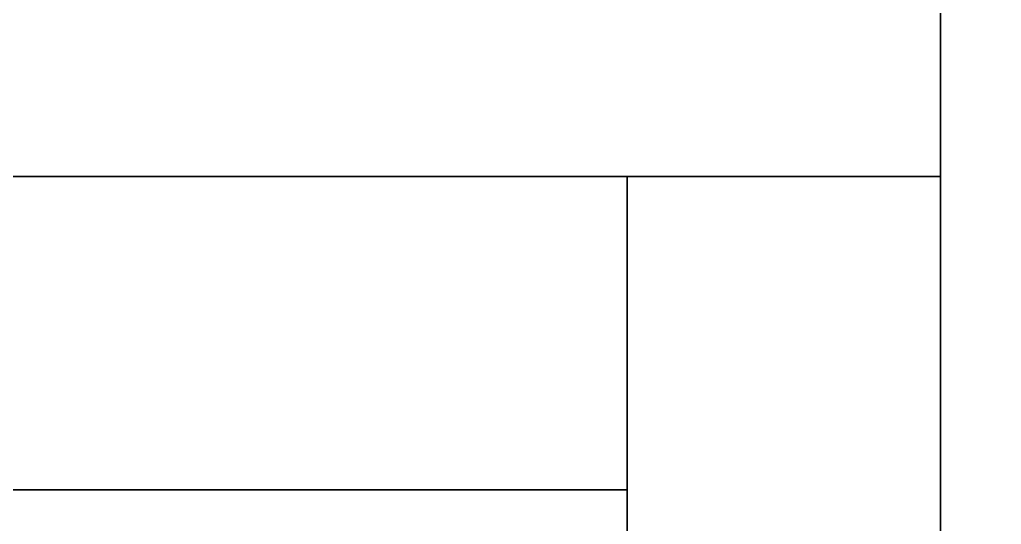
# Model space of a CAD drawing. Extents: x 0 to 4257, y -4384 to 0.
# Drawn here: x 617.1 to 673.5, y -1824.5 to -1795.5 of the extents above; entities that cross this region are included whole.
import ezdxf

# ---------------------------------------------------------------- set-up
doc = ezdxf.new("R2010")
doc.units = 0
for name, color, linetype in [('LAYER0', 7, 'CONTINUOUS'), ('LAYER1', 7, 'CONTINUOUS'), ('LAYER16', 7, 'CONTINUOUS'), ('LAYER17', 9, 'CONTINUOUS'), ('LAYER2', 7, 'CONTINUOUS'), ('LAYER20', 9, 'CONTINUOUS'), ('LAYER211', 7, 'CONTINUOUS'), ('LAYER212', 7, 'CONTINUOUS'), ('LAYER8', 7, 'CONTINUOUS')]:
    doc.layers.add(name, color=color, linetype=linetype)

msp = doc.modelspace()

# ---------------------------------------------------------------- linework, layer by layer
at = {"layer": 'LAYER0'}
for points, invisible_edges in [([(0, -4366, 359), (609, -946, 359), (4239, -4366, 359), (0, -4366, 359)], 3), ([(4239, -4366, 364), (0, -946, 364), (0, -4366, 364), (4239, -4366, 364)], 1), ([(0, -946, 364), (4239, -4366, 364), (609, -946, 364), (0, -946, 364)], 3), ([(4239, -4366, 359), (609, -946, 359), (1784, -1454, 359), (4239, -4366, 359)], 7), ([(609, -946, 364), (4239, -4366, 364), (1784, -1454, 364), (609, -946, 364)], 7)]:
    msp.add_3dface(points, dxfattribs=dict(at, invisible_edges=invisible_edges))
at = {"layer": 'LAYER16', "invisible_edges": 1}
for points in [[(150, -1804.5, 462), (670, -1786.5, 462), (670, -1804.5, 462), (150, -1804.5, 462)], [(670, -1786.5, 462), (150, -1804.5, 462), (150, -1786.5, 462), (670, -1786.5, 462)], [(150, -1786.5, 2631), (670, -1804.5, 2631), (670, -1786.5, 2631), (150, -1786.5, 2631)], [(670, -1804.5, 2631), (150, -1786.5, 2631), (150, -1804.5, 2631), (670, -1804.5, 2631)], [(670, -1804.5, 2631), (670, -1786.5, 462), (670, -1786.5, 2631), (670, -1804.5, 2631)], [(670, -1786.5, 462), (670, -1804.5, 2631), (670, -1804.5, 462), (670, -1786.5, 462)], [(670, -1804.5, 2631), (150, -1804.5, 462), (670, -1804.5, 462), (670, -1804.5, 2631)], [(150, -1804.5, 462), (670, -1804.5, 2631), (150, -1804.5, 2631), (150, -1804.5, 462)]]:
    msp.add_3dface(points, dxfattribs=at)
at = {"layer": 'LAYER17', "invisible_edges": 1}
for points in [[(150, -1144, 444), (750, -3768, 444), (150, -3768, 444), (150, -1144, 444)], [(750, -3768, 444), (150, -1144, 444), (750, -1144, 444), (750, -3768, 444)], [(750, -1144, 462), (150, -3768, 462), (750, -3768, 462), (750, -1144, 462)], [(150, -3768, 462), (750, -1144, 462), (150, -1144, 462), (150, -3768, 462)]]:
    msp.add_3dface(points, dxfattribs=at)
at = {"layer": 'LAYER2', "invisible_edges": 1}
for points in [[(174.6, -2447, 1280), (670, -1804.5, 1280), (174.6, -1804.5, 1280), (174.6, -2447, 1280)], [(670, -1804.5, 1280), (174.6, -2447, 1280), (670, -2447, 1280), (670, -1804.5, 1280)], [(174.6, -1804.5, 1262), (670, -1804.5, 1280), (670, -1804.5, 1262), (174.6, -1804.5, 1262)], [(670, -1804.5, 1280), (174.6, -1804.5, 1262), (174.6, -1804.5, 1280), (670, -1804.5, 1280)], [(670, -2447, 1262), (174.6, -1804.5, 1262), (670, -1804.5, 1262), (670, -2447, 1262)], [(174.6, -1804.5, 1262), (670, -2447, 1262), (174.6, -2447, 1262), (174.6, -1804.5, 1262)], [(670, -2447, 1262), (670, -1804.5, 1280), (670, -2447, 1280), (670, -2447, 1262)], [(670, -1804.5, 1280), (670, -2447, 1262), (670, -1804.5, 1262), (670, -1804.5, 1280)]]:
    msp.add_3dface(points, dxfattribs=at)
at = {"layer": 'LAYER20', "invisible_edges": 1}
for points in [[(150, -3768, 2649), (750, -1144, 2649), (150, -1144, 2649), (150, -3768, 2649)], [(750, -1144, 2649), (150, -3768, 2649), (750, -3768, 2649), (750, -1144, 2649)], [(750, -3768, 2631), (150, -1144, 2631), (750, -1144, 2631), (750, -3768, 2631)], [(150, -1144, 2631), (750, -3768, 2631), (150, -3768, 2631), (150, -1144, 2631)]]:
    msp.add_3dface(points, dxfattribs=at)
at = {"layer": 'LAYER211', "invisible_edges": 1}
for points in [[(202, -1822.5, 1262), (652, -1822.5, 462), (202, -1822.5, 462), (202, -1822.5, 1262)], [(652, -1822.5, 462), (202, -1822.5, 1262), (652, -1822.5, 1262), (652, -1822.5, 462)], [(202, -1840.5, 462), (652, -1822.5, 462), (652, -1840.5, 462), (202, -1840.5, 462)], [(652, -1822.5, 462), (202, -1840.5, 462), (202, -1822.5, 462), (652, -1822.5, 462)], [(202, -1822.5, 1262), (652, -1840.5, 1262), (652, -1822.5, 1262), (202, -1822.5, 1262)], [(652, -1840.5, 1262), (202, -1822.5, 1262), (202, -1840.5, 1262), (652, -1840.5, 1262)], [(652, -1840.5, 1262), (652, -1822.5, 462), (652, -1822.5, 1262), (652, -1840.5, 1262)], [(652, -1822.5, 462), (652, -1840.5, 1262), (652, -1840.5, 462), (652, -1822.5, 462)]]:
    msp.add_3dface(points, dxfattribs=at)
at = {"layer": 'LAYER212', "invisible_edges": 1}
for points in [[(572, -1804.5, 1262), (652, -1804.5, 462), (572, -1804.5, 462), (572, -1804.5, 1262)], [(652, -1804.5, 462), (572, -1804.5, 1262), (652, -1804.5, 1262), (652, -1804.5, 462)], [(572, -1822.5, 462), (652, -1804.5, 462), (652, -1822.5, 462), (572, -1822.5, 462)], [(652, -1804.5, 462), (572, -1822.5, 462), (572, -1804.5, 462), (652, -1804.5, 462)], [(572, -1804.5, 1262), (652, -1822.5, 1262), (652, -1804.5, 1262), (572, -1804.5, 1262)], [(652, -1822.5, 1262), (572, -1804.5, 1262), (572, -1822.5, 1262), (652, -1822.5, 1262)], [(652, -1822.5, 1262), (652, -1804.5, 462), (652, -1804.5, 1262), (652, -1822.5, 1262)], [(652, -1804.5, 462), (652, -1822.5, 1262), (652, -1822.5, 462), (652, -1804.5, 462)], [(652, -1822.5, 1262), (572, -1822.5, 462), (652, -1822.5, 462), (652, -1822.5, 1262)], [(572, -1822.5, 462), (652, -1822.5, 1262), (572, -1822.5, 1262), (572, -1822.5, 462)]]:
    msp.add_3dface(points, dxfattribs=at)
at = {"layer": 'LAYER8', "invisible_edges": 1}
for points in [[(174.6, -2447, 2348), (670, -1804.5, 2348), (174.6, -1804.5, 2348), (174.6, -2447, 2348)], [(670, -1804.5, 2348), (174.6, -2447, 2348), (670, -2447, 2348), (670, -1804.5, 2348)], [(174.6, -1804.5, 2330), (670, -1804.5, 2348), (670, -1804.5, 2330), (174.6, -1804.5, 2330)], [(670, -1804.5, 2348), (174.6, -1804.5, 2330), (174.6, -1804.5, 2348), (670, -1804.5, 2348)], [(670, -2447, 2330), (174.6, -1804.5, 2330), (670, -1804.5, 2330), (670, -2447, 2330)], [(174.6, -1804.5, 2330), (670, -2447, 2330), (174.6, -2447, 2330), (174.6, -1804.5, 2330)], [(670, -2447, 2330), (670, -1804.5, 2348), (670, -2447, 2348), (670, -2447, 2330)], [(670, -1804.5, 2348), (670, -2447, 2330), (670, -1804.5, 2330), (670, -1804.5, 2348)]]:
    msp.add_3dface(points, dxfattribs=at)

# ---------------------------------------------------------------- meshes
at = {"layer": 'LAYER1'}
mesh = msp.add_polymesh((9, 2), dxfattribs=at)
for k, corner in enumerate([(1634, -150, 2700), (759, -150, 2700), (1634, -1604, 2700), (1634, -150, 2700), (4089, -1604, 2700), (1634, -1604, 2700), (4089, -4216, 2700), (4089, -1604, 2700), (150, -4216, 2700), (4089, -4216, 2700), (150, -1096, 2700), (150, -4216, 2700), (759, -1096, 2700), (150, -1096, 2700), (759, -150, 2700), (759, -1096, 2700), (609, 0, 2700), (609, -946, 2700)]):
    mesh.set_mesh_vertex(divmod(k, 2), corner)

doc.saveas('drawing.dxf')
